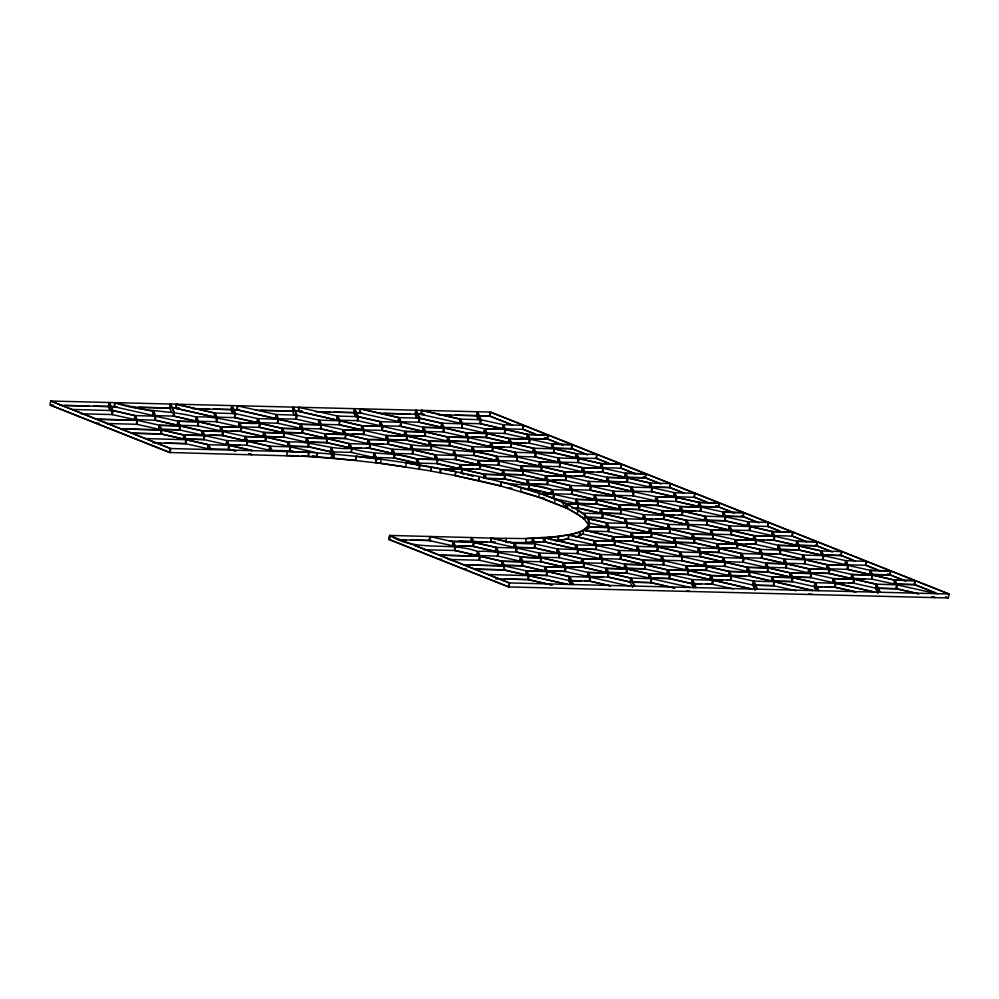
<?xml version="1.0" encoding="UTF-8"?>
<svg xmlns="http://www.w3.org/2000/svg" width="999" height="999" viewBox="0 0 999 999"><rect width="100%" height="100%" fill="white"/><g stroke="black" fill="none" stroke-linecap="round" stroke-linejoin="round"><path stroke-width="1.5" d="M541.296 497.927L500.511 485.964L501.098 481.98L521.303 487.512L520.716 491.496L538.786 497.165L565.484 507.692L566.083 503.708L567.345 508.491L577.335 513.961L584.228 519.168L587.899 524.038L588.498 520.054L584.815 515.184L577.934 509.977L577.335 513.961M381.131 459.328L356.231 456.356L355.632 460.352L308.329 456.418L169.555 452.485L50 405.07L50.662 401.036L490.184 412.075L523.326 425.224L522.927 427.884M110.065 410.514L108.342 406.581L108.941 402.597L112.375 410.452M111.776 414.435L112.175 411.788M81.119 413.798L112.1 414.56L112.687 410.577L134.865 415.621L136.851 420.167L136.451 422.827M112.338 414.51L112.924 410.527L109.465 402.609L108.866 406.593L110.602 410.552M110.165 406.63L114.061 406.73L114.66 402.747L153.309 411.526L155.295 416.071M114.585 406.743L115.185 402.759C141.658 412.3 169.668 409.815 196.453 417.095C217.982 415.222 238.037 425.199 259.565 423.214L259.166 425.874M134.266 419.605L134.865 415.621M112.1 414.56L134.503 419.555L135.102 415.572L155.607 416.196L178.022 421.191L198.202 421.69L196.216 417.145L195.629 421.141L173.451 416.096L154.82 415.634M134.828 419.68L135.414 415.696L137.4 420.242L136.813 424.225M107.143 423.539L136.576 424.275L137.163 420.292L159.578 425.274L179.77 425.786L179.171 429.77L162.088 429.345M152.71 415.522L153.309 411.526M153.546 411.476L152.947 415.459L114.061 406.73M154.695 420.055L155.095 417.407M134.503 419.555L155.007 420.179L155.607 416.196M158.741 429.32L159.34 425.337L161.326 429.87L121.054 428.871L96.891 419.293L137.163 420.292M159.578 425.274L158.978 429.27L136.576 424.275M161.126 431.206L160.727 433.866L132.855 433.166M131.618 433.254L161.051 433.991L161.638 429.995L183.816 435.04L185.802 439.585L185.402 442.245M161.875 429.945L161.289 433.928L183.454 438.973L184.053 434.99L204.246 435.489L202.26 430.956L180.082 425.911L159.89 425.399L161.875 429.945L184.053 434.99M171.416 412.038L169.705 408.116L170.292 404.12L173.726 411.975L173.139 415.971M170.23 408.129L170.817 404.133L174.288 412.05L173.689 416.034L195.866 421.079L196.453 417.095M173.451 416.096L174.051 412.1M172.815 408.191L175.412 408.254L176.011 404.27L214.66 413.062L216.646 417.594L216.246 420.254M170.03 448.476L169.443 452.46L170.142 448.501L50.662 401.036M214.298 416.995L175.936 408.266L176.536 404.283L214.897 412.999L235.402 413.636L257.817 418.618L278.321 419.243L300.487 424.288L302.472 428.833L301.885 432.817L284.802 432.392M170.055 451.123L170.454 448.464L145.842 438.711M170.192 452.634L170.742 448.539L287.312 451.548L308.928 452.435L308.329 456.418M178.022 421.191L177.422 425.174L155.245 420.129L155.844 416.146L153.858 411.6M177.735 425.299L178.334 421.316L198.526 421.815L220.692 426.86L222.677 431.406L222.29 434.053M160.851 429.433L179.483 429.895L180.082 425.911M179.72 429.845L180.32 425.849L178.334 421.316M183.816 435.04L183.217 439.023L161.051 433.991M183.779 439.098L184.365 435.114L204.558 435.614L226.973 440.609L247.477 441.233L269.655 446.278L271.728 451.048M152.997 442.882L185.527 443.693L186.114 439.71L208.292 444.755L210.377 449.525M185.764 443.643L186.351 439.66L184.365 435.114M196.179 421.203L196.778 417.22L198.764 421.765L198.164 425.749M197.615 425.674L198.014 423.014M179.296 425.337L197.927 425.799L198.526 421.815M201.661 434.94L202.26 430.956M222.677 431.406L202.497 430.894L201.898 434.89L179.483 429.895M202.41 433.678L202.809 431.019L223.002 431.531L245.404 436.513L265.597 437.013L265.197 439.672M204.046 436.825L203.646 439.473L186.563 439.048M185.327 439.135L203.958 439.597L204.558 435.614M204.196 439.548L204.795 435.564L202.809 431.019M207.705 448.738L208.292 444.755M252.023 450.561L229.033 445.329L208.529 444.705L207.929 448.688L185.527 443.693M214.66 413.062L214.061 417.045L175.412 408.254M214.498 415.659L214.897 412.999M214.81 415.784L215.21 413.124L217.195 417.669L216.608 421.653M197.727 421.241L216.371 421.703L216.958 417.719M220.105 430.844L220.692 426.86M220.542 429.458L220.929 426.81L241.121 427.31L240.522 431.293L231.206 431.068M220.854 429.582L221.254 426.935L241.433 427.435L263.848 432.43L284.041 432.929L283.441 436.913L264.81 436.451M203.771 435.052L222.402 435.514L223.002 431.531M232.767 413.561L231.056 409.64L231.656 405.656L235.09 413.511L234.49 417.495M226.136 444.642L226.736 440.659L228.721 445.204L228.321 447.864M203.958 439.597L226.373 444.592L226.973 440.609M226.686 444.717L227.285 440.734L229.27 445.279L228.671 449.263L235.951 450.911M209.802 448.851L228.434 449.313L229.033 445.329M216.171 417.157L234.802 417.619L235.402 413.636M232.879 409.677L236.775 409.777L237.362 405.794L276.248 414.535L296.753 415.159L319.168 420.142L339.672 420.779L361.85 425.824L363.836 430.357L363.236 434.34L352.36 434.078M237.887 405.806L237.3 409.79L275.662 418.519L276.248 414.535M238.536 426.748L239.136 422.764L241.121 427.31M239.373 422.714L238.773 426.698L216.371 421.703M239.086 426.823L239.685 422.839L259.877 423.339L282.055 428.384L284.041 432.929M222.203 430.956L240.846 431.418L241.433 427.435M245.404 436.513L244.817 440.497L222.64 435.464L223.239 431.468L221.254 426.935M245.13 440.621L245.729 436.638L265.909 437.137L288.087 442.182L290.072 446.728M246.566 445.092L247.165 441.108L245.167 436.563L244.58 440.559L222.402 435.514M228.247 444.755L246.878 445.217L247.477 441.233M247.115 445.167L247.715 441.183L245.729 436.638M257.417 421.278L257.817 418.618M257.73 421.403L258.129 418.743L260.115 423.289L259.515 427.272L281.693 432.317L282.292 428.334L302.472 428.833M240.647 426.86L259.278 427.322L259.877 423.339M263.449 435.077L263.848 432.43M263.761 435.202L264.161 432.555L284.353 433.054L306.768 438.037L326.948 438.549L326.361 442.532L310.826 442.145M246.678 440.671L265.322 441.133L265.909 437.137M265.559 441.071L266.146 437.087L264.161 432.555M269.056 450.262L269.655 446.278M312.512 455.906L317.02 456.918L317.607 452.934L290.384 446.853L269.88 446.228L269.293 450.212L246.878 445.217M269.605 450.337L270.205 446.353L272.265 451.061M275.974 418.643L276.561 414.66L278.559 419.193L277.959 423.176M277.41 423.114L277.997 419.118L276.011 414.585L275.424 418.569L236.775 409.777M258.766 422.652L277.722 423.239L278.321 419.243M282.055 428.384L281.456 432.367L259.278 427.322M282.005 432.442L282.605 428.459L302.797 428.958L325.199 433.953L345.392 434.453L343.406 429.907L342.807 433.891L320.642 428.858L301.998 428.384M265.122 436.575L283.753 437.038L284.353 433.054M283.991 436.988L284.59 433.004L282.605 428.459M294.131 415.084L292.407 411.163L293.007 407.18L296.441 415.035L295.841 419.018M287.487 446.178L288.087 442.182M418.843 468.968L419.43 464.985L416.833 459.041C395.629 451.623 372.977 455.694 351.748 448.376C330.107 450.224 309.952 440.297 288.324 442.132L287.724 446.116L265.322 441.133M292.932 411.176L293.531 407.192L296.99 415.109L296.391 419.093M288.049 446.241L288.636 442.257L290.622 446.803L290.035 450.786L296.029 452.147M286.725 455.532L287.312 451.548M289.485 450.711L289.872 448.052M271.154 450.374L289.797 450.836L290.384 446.853M277.522 418.681L296.166 419.143L296.753 415.159M295.529 411.238L298.127 411.301L298.726 407.317L337.612 416.059L358.117 416.683L380.282 421.728L382.267 426.273L381.68 430.257M337.612 416.059L337.013 420.042L298.651 411.313L299.25 407.33M299.9 428.284L300.487 424.288M300.337 426.898L300.724 424.238L320.916 424.737L320.317 428.733M300.649 427.023L301.036 424.363L321.228 424.862L343.644 429.857L363.836 430.357M283.566 432.48L302.197 432.942L302.797 428.958M305.931 442.082L306.531 438.099L308.516 442.632L308.117 445.292M306.368 440.696L306.768 438.037M306.681 440.821L307.08 438.161L327.272 438.673L349.438 443.718L351.436 448.251M289.598 446.278L308.229 446.753L308.828 442.757M308.254 454.97L308.654 452.31L332.03 454.046L331.431 458.029M318.331 424.188L318.931 420.204L320.916 424.737M319.168 420.142L318.569 424.138L296.166 419.143M318.881 424.263L319.48 420.267L321.466 424.812L320.866 428.796L343.044 433.841L343.644 429.857M301.885 456.043L316.346 456.88L316.933 452.884M320.642 428.858L321.228 424.862M325.199 433.953L324.613 437.937L302.435 432.892L303.034 428.908L301.036 424.363M324.925 438.062L325.524 434.078L345.704 434.577L367.882 439.622L369.867 444.168L369.268 448.151L366.171 448.076M308.042 442.195L326.673 442.657L327.272 438.673M325.524 434.078L327.51 438.611L326.91 442.607L349.088 447.652M331.518 454.32L330.407 451.785L331.006 447.802L333.766 454.108L333.167 458.104L317.02 456.918M331.243 447.752L330.644 451.735L308.466 446.69L309.066 442.707L307.08 438.161M330.956 451.86L331.556 447.877L334.303 454.17L333.716 458.154L380.532 463.324L430.819 470.954L431.418 466.97L419.992 465.084L417.382 459.115L437.574 459.615L459.99 464.61L480.169 465.109L479.582 469.093L476.473 469.018M331.256 457.917L331.855 453.933L356.231 456.356M320.442 424.3L339.073 424.762L339.672 420.779M337.924 416.183L339.91 420.716L339.31 424.712L361.488 429.757L362.088 425.761L382.267 426.273M343.556 432.642L343.956 429.982L364.148 430.482L386.563 435.477L406.743 435.976L406.156 439.96L387.512 439.498M326.473 438.099L345.117 438.561L345.704 434.577M345.354 438.511L345.941 434.528L343.956 429.982M355.482 416.62L353.758 412.687L354.358 408.703L357.792 416.558L357.205 420.542M349.438 443.718L348.851 447.702L326.673 442.657M354.483 411.376L354.882 408.716L358.341 416.633L357.754 420.616M349.288 446.316L349.675 443.656L370.179 444.28L392.595 449.275L413.099 449.9L435.277 454.945L437.262 459.49L417.07 458.991L394.892 453.946L392.907 449.4M349.6 446.441L350 443.781L351.985 448.326L351.386 452.31M332.517 451.898L351.149 452.36L351.748 448.376M338.873 420.204L357.517 420.666L358.117 416.683M355.582 412.737L359.478 412.837L360.077 408.841L398.726 417.632L400.711 422.177L400.112 426.161M360.002 412.849L360.602 408.853L398.963 417.582L419.468 418.206L441.645 423.251L443.631 427.797L443.032 431.78M355.532 460.239L356.131 456.256L376.198 458.653L375.612 462.637M361.85 425.824L361.251 429.807L339.073 424.762M361.8 429.882L362.4 425.886L382.592 426.398L404.995 431.381L425.187 431.88L424.587 435.876L407.505 435.452M344.917 434.003L363.549 434.465L364.148 430.482M363.786 434.415L364.385 430.432L362.4 425.886M367.282 443.606L367.882 439.622M387.712 444.056L388.311 440.072L368.119 439.572L367.52 443.556L345.117 438.561M367.832 443.681L368.431 439.697C389.96 437.699 410.015 447.689 431.543 445.816C452.759 453.134 475.424 449.051 496.628 456.468L498.613 461.014L498.014 464.997M350.949 447.814L369.593 448.276L370.179 444.28M373.326 457.405L373.913 453.421L376.198 458.653M374.15 453.371L373.564 457.355L351.149 452.36M373.876 457.48L374.475 453.496L376.748 458.716L376.161 462.699L405.706 466.895L406.343 462.824L419.43 464.985M379.695 425.711L380.282 421.728M443.631 427.797L423.439 427.297L401.024 422.302L380.519 421.678L379.932 425.661L357.517 420.666M363.349 429.92L381.993 430.382L382.592 426.398M380.532 463.324L381.106 459.228L406.306 462.824M385.726 439.51L386.326 435.527L388.311 440.072M386.563 435.477L385.964 439.46L363.549 434.465M369.393 443.718L388.024 444.18L388.623 440.197M392.595 449.275L391.995 453.259L369.83 448.214L370.417 444.23L368.431 439.697M398.126 421.615L398.726 417.632M398.963 417.582L398.364 421.566L359.478 412.837M398.676 421.69L399.275 417.707L401.261 422.252L400.661 426.236L422.839 431.281L423.439 427.297M393.743 457.854L394.343 453.871L392.357 449.325L391.758 453.321L369.593 448.276M375.424 457.517L394.068 457.979L394.655 453.996M394.892 453.946L394.305 457.929L416.471 462.974L417.07 458.991M381.481 425.699L400.424 426.286L401.024 422.302M389.598 535.452L509.49 583.054L508.903 587.037L388.973 539.448L389.697 535.439L506.418 538.461L505.819 542.445M404.995 431.381L404.408 435.364L382.23 430.332L382.817 426.336L380.831 421.803M389.073 539.585L389.697 535.439M404.72 435.489L405.307 431.506L425.499 432.005L447.677 437.05L449.662 441.595L449.063 445.579L431.98 445.154M389.573 539.61L390.159 535.626C416.945 552.572 449.075 541.146 477.772 551.51C499.3 549.625 519.343 559.615 540.871 557.629L538.886 553.084L538.286 557.067L516.108 552.022L497.477 551.56M387.824 439.622L406.468 440.084L407.068 436.101L429.233 441.146L431.218 445.691L430.631 449.675L413.549 449.25M405.307 431.506L407.305 436.051L406.705 440.035L428.883 445.079L429.47 441.096L449.662 441.595M416.833 418.144L415.122 414.21L415.709 410.227L419.155 418.082L418.556 422.065M411.039 445.179L410.439 449.175L388.261 444.13L388.861 440.147L386.875 435.601L407.068 436.101M410.751 449.3L411.351 445.304L413.336 449.85L412.737 453.833M412.187 453.771L412.787 449.775L410.801 445.242L410.202 449.225L388.024 444.18M393.868 453.421L412.5 453.896L413.099 449.9M400.237 421.728L418.868 422.19L419.468 418.206M416.795 416.87L415.646 414.223L416.246 410.239L419.705 418.156L419.105 422.14L441.283 427.185L441.883 423.201L462.375 423.826L484.79 428.821L504.982 429.32L504.383 433.304M416.945 414.26L420.829 414.36L421.428 410.364L460.077 419.155L462.062 423.701M417.282 465.409L416.233 463.024L416.833 459.041M416.795 463.099L417.382 459.115M419.405 469.068L419.992 465.084M406.268 435.539L424.9 436.001L425.499 432.005M425.137 435.939L425.736 431.955L423.751 427.422L443.943 427.922L466.121 432.967L468.106 437.5L447.914 437L425.736 431.955M429.233 441.146L428.646 445.129L406.468 440.084M412.312 449.338L430.944 449.8L431.543 445.816M431.181 449.75L431.78 445.754L429.795 441.221L449.975 441.72L472.39 446.715L492.894 447.34L515.072 452.385L517.057 456.918M434.677 458.928L435.277 454.945M498.613 461.014L478.421 460.514L456.019 455.519L435.514 454.895L434.915 458.878L412.5 453.896M435.427 457.679L435.826 455.02L437.812 459.565L437.212 463.548L459.39 468.593L459.99 464.61M441.645 423.251L441.046 427.235L418.868 422.19M441.595 427.31L442.195 423.326L444.18 427.872L443.581 431.855M418.344 463.136L436.975 463.598L437.574 459.615M424.712 431.443L443.344 431.905L443.943 427.922M398.688 539.785L429.183 540.546L429.77 536.55L453.284 541.795L473.788 542.42L495.966 547.464L497.952 552.01L497.365 555.993M429.707 540.559L430.294 536.563M439.847 472.652L440.434 468.668L461.738 469.193L461.138 473.189M440.559 472.789L441.146 468.806L462.05 469.318L484.228 474.363L485.901 478.184M447.077 441.046L447.677 437.05M447.914 437L447.315 440.984L424.9 436.001M447.627 441.108L448.226 437.125L468.419 437.624L490.834 442.619L511.013 443.119L510.427 447.102M430.744 445.242L449.388 445.704L449.975 441.72M453.121 454.845L453.708 450.861L455.694 455.394L455.107 459.378M453.946 450.799L453.359 454.795L430.944 449.8M453.671 454.92L454.27 450.924L456.256 455.469L455.656 459.453L477.834 464.498L478.421 460.514M459.49 423.151L460.077 419.155M503.546 424.85L505.531 429.395L527.709 434.44L547.802 434.94L523.638 425.349L503.234 424.725L480.819 419.73L460.314 419.105L459.715 423.089L420.829 414.36M436.788 459.041L455.419 459.503L456.019 455.519M443.144 427.347L461.788 427.809L462.375 423.826M462.025 427.759L462.612 423.776L460.626 419.23M406.293 462.912L455.706 471.653L455.119 475.636L500.511 485.964M485.302 482.167L455.307 475.574L455.856 471.578L441.146 468.806M459.702 468.718L460.302 464.735L480.494 465.234L502.659 470.279L504.657 474.812L504.058 478.808L488.523 478.421M465.522 436.95L466.121 432.967M471.965 437.05L485.951 437.4L486.538 433.416L466.358 432.904L465.759 436.9L443.344 431.905M462.05 469.318L461.451 473.314L464.41 473.988M460.302 464.735L462.287 469.268L461.688 473.251L464.647 473.926M449.188 441.146L467.819 441.62L468.419 437.624M452.46 545.841L453.059 541.845L455.044 546.391M453.284 541.795L452.697 545.779L429.183 540.546M454.445 550.374L454.845 547.714M423.776 549.737L454.757 550.499L455.357 546.515M478.196 419.667L476.473 415.746L477.072 411.75L480.507 419.605L480.107 422.265M472.39 446.715L471.79 450.699L449.612 445.654L450.212 441.67L448.226 437.125M473.538 455.294L474.138 451.311L472.152 446.765L471.553 450.749L449.388 445.704M455.219 454.957L473.863 455.419L474.45 451.436M472.702 446.84L474.687 451.373L474.1 455.369L496.266 460.402L496.865 456.418L517.37 457.043L539.785 462.038L559.964 462.537L557.979 458.004L557.392 461.988L535.214 456.943L516.258 456.356M461.588 423.264L480.219 423.726L480.819 419.73M483.966 432.854L484.552 428.871L486.538 433.416M461.788 427.809L484.19 432.804L484.79 428.821M484.515 432.929L485.102 428.946L505.294 429.445L527.472 434.49L529.458 439.036L529.058 441.683M461.263 468.756L479.895 469.218L480.494 465.234M478.521 480.644L479.108 476.66L501.386 481.93C517.807 486.363 535.402 483.116 551.61 489.697L553.608 494.23L553.009 498.226M480.132 469.168L480.731 465.184L478.746 460.639L498.926 461.138L521.341 466.133L541.533 466.633L540.934 470.616L523.851 470.192M478.771 480.594L479.333 476.598L455.706 471.653M467.619 437.062L486.263 437.525L486.85 433.541L509.028 438.586L511.013 443.119M455.219 415.097L489.51 415.946L489.897 413.286M485.102 428.946L487.087 433.479L486.501 437.475L508.678 442.52L509.265 438.524L529.458 439.036M512.649 425.212L489.597 416.071L490.234 411.975L949.05 593.955L948.338 597.964L508.816 586.925L487.912 578.633M510.139 424.051L489.885 416.021L490.372 412M471.353 541.595L471.94 537.599L474.026 542.37L473.439 546.353L495.604 551.398L496.203 547.415L516.708 548.039L539.123 553.034L559.627 553.658L581.805 558.703L583.791 563.249L583.191 567.232L570.766 566.92M473.076 544.954L473.476 542.295L471.416 537.587L470.829 541.57L449.5 541.046M454.557 545.941L473.201 546.416L473.788 542.42M483.628 478.359L484.228 474.363M483.866 478.296L484.465 474.313L504.657 474.812M490.834 442.619L490.234 446.603L468.056 441.558L468.656 437.574L466.67 433.029L486.85 433.541M490.546 446.728L491.146 442.744L511.338 443.244L533.503 448.289L535.489 452.834L534.902 456.818M473.663 450.861L492.295 451.323L492.894 447.34M492.532 451.273L493.131 447.29L491.146 442.744M453.608 541.92L455.594 546.465L454.995 550.449L477.172 555.494L477.772 551.51M477.485 555.619L478.084 551.635L480.069 556.168L479.47 560.164M479.12 558.753L479.52 556.106L477.534 551.56L476.935 555.544L454.757 550.499M448.251 559.44L479.233 560.214L479.832 556.231L502.01 561.263L503.996 565.809L463.723 564.81L439.56 555.219L479.832 556.231M496.628 456.468L496.028 460.464L473.863 455.419M496.578 460.527L497.177 456.543L499.163 461.088L498.576 465.072M503.234 424.725L502.634 428.708L480.457 423.663L481.056 419.68L477.597 411.763M479.383 464.535L498.339 465.122L498.926 461.138M484.19 432.804L504.695 433.429L505.294 429.445M504.932 433.379L505.531 429.395M472.827 541.62L490.534 542.07L491.133 538.086L514.41 543.381L516.396 547.914L515.996 550.574M502.072 474.263L502.659 470.279M505.407 474.288L522.489 474.712L523.089 470.729L502.897 470.217L502.31 474.213L479.895 469.218M501.386 481.93L500.824 485.926L485.876 482.317M502.622 474.338L503.221 470.342L523.401 470.854L545.816 475.836L566.008 476.348L565.409 480.332L552.984 480.019M509.028 438.586L508.441 442.569L486.263 437.525M485.739 478.459L504.37 478.933L504.97 474.937L527.372 479.932L547.877 480.556L570.054 485.601L572.04 490.147L571.44 494.13M492.095 446.765L510.739 447.227L511.338 443.244M495.966 547.464L495.367 551.448L473.201 546.416M510.976 447.177L511.563 443.194L509.577 438.648L529.77 439.16L552.185 444.143L572.277 444.642L571.878 447.302M477.172 555.494L497.677 556.118L498.264 552.135M497.914 556.068L498.501 552.085L496.515 547.539M514.473 456.368L515.072 452.385M597.627 472.028L602.285 472.14L602.884 468.156L600.899 463.623L578.721 458.578L558.216 457.942L535.814 452.959L515.309 452.335L514.71 456.318L492.295 451.323M498.139 460.576L516.77 461.038L517.37 457.043M501.411 565.259L502.01 561.263M504.757 565.284L521.84 565.709L522.427 561.713L502.247 561.213L501.648 565.197L479.233 560.214M537.25 434.977L523.039 429.333L523.638 425.349M474.275 569.193L503.708 569.917L504.308 565.933L526.723 570.928L546.903 571.428L544.917 566.883L544.33 570.879L522.152 565.834L503.508 565.372M520.504 470.167L521.103 466.183L523.089 470.729M521.341 466.133L520.741 470.117L498.339 465.122M526.873 438.474L527.472 434.49M527.709 434.44L527.11 438.424L504.695 433.429M527.422 438.549L528.021 434.565L548.114 435.064L572.277 444.642M504.17 474.375L522.814 474.837L523.401 470.854M510.539 442.682L529.17 443.144L529.77 439.16M513.811 547.365L514.41 543.381M529.408 443.094L530.007 439.098L528.021 434.565M601.823 561.813L602.222 559.153L600.237 554.607L578.059 549.562L557.554 548.938L535.152 543.956L514.647 543.319L514.048 547.315L490.534 542.07M508.516 586.975L509.215 583.016M514.36 547.44L514.96 543.444L516.945 547.989L516.346 551.972L538.523 557.017L539.123 553.034M508.766 587.025L509.403 582.929L488.511 574.637M516.108 552.022L516.708 548.039M527.372 479.932L526.785 483.916L504.607 478.871L505.207 474.887L503.221 470.342M532.917 452.272L533.503 448.289M578.009 461.101L578.409 458.454L576.423 453.908L554.245 448.863L533.741 448.239L533.154 452.222L510.739 447.227M533.466 452.347L534.053 448.364L536.051 452.909L535.452 456.893L557.629 461.938L558.216 457.942M528.533 488.511L529.133 484.527L527.147 479.982L526.548 483.966L504.37 478.933M522.702 488.486L528.846 488.636L529.445 484.652M527.697 480.057L529.682 484.602L529.083 488.586L551.261 493.631L551.848 489.647L572.352 490.272L594.767 495.254L614.959 495.766L612.974 491.221L612.375 495.204L590.197 490.159L571.253 489.572M535.214 456.943L535.814 452.959M519.855 561.163L520.442 557.18L522.427 561.713M520.679 557.13L520.079 561.113L497.677 556.118M520.404 561.238L520.991 557.255L541.183 557.754L563.361 562.799L565.347 567.332L564.947 569.992M522.152 565.834L522.739 561.838L545.154 566.833L565.347 567.332M507.342 542.457L525.574 542.594L526.198 538.598L532.455 538.386L534.84 543.831M539.785 462.038L539.185 466.021L517.007 460.976L517.607 456.993L515.621 452.46M539.497 466.146L540.097 462.162L560.289 462.662L582.454 467.707L584.44 472.252L583.853 476.236L574.537 476.011M522.614 470.279L541.246 470.741L541.845 466.758L564.023 471.803L566.008 476.348M540.097 462.162L542.082 466.708L541.483 470.691L563.661 475.736L564.26 471.753L584.44 472.252M526.723 570.928L526.123 574.912L503.946 569.867L504.545 565.884L502.559 561.338L522.739 561.838M526.436 575.037L527.035 571.053L547.227 571.553L569.393 576.598L572.864 584.515M532.455 538.386L531.855 542.37L525.611 542.594M530.207 438.499L547.202 438.923L547.602 436.263M538.786 497.165L539.385 493.181L521.303 487.512M563.149 445.254L547.514 439.048L548.114 435.064M532.367 542.357L532.966 538.374L544.954 537.899L575.761 544.905L577.747 549.438L577.147 553.434M528.071 578.171L528.471 575.524L526.485 570.978L525.886 574.962L503.708 569.917M495.654 578.821L528.184 579.632L528.783 575.649L567.145 584.365M527.035 571.053L529.02 575.586L528.421 579.582L552.21 584.989M534.64 545.154L534.24 547.814L515.596 547.352M515.921 547.477L534.552 547.939L535.152 543.956M545.816 475.836L545.217 479.832L523.051 474.787L523.638 470.791L521.653 466.258L541.845 466.758M545.541 479.957L546.128 475.961L566.321 476.473L588.736 481.456L609.24 482.08L631.405 487.125L633.391 491.67L632.804 495.654M551.348 448.189L551.947 444.193L553.933 448.738M552.185 444.143L551.585 448.126L529.17 443.144M528.646 484.078L547.29 484.54L547.877 480.556M547.527 484.49L548.114 480.507L546.128 475.961M553.733 450.062L553.334 452.722L536.251 452.297M535.014 452.385L553.646 452.847L554.245 448.863M596.153 458.341L596.753 454.358L572.589 444.767L552.497 444.268L554.482 448.813L553.883 452.797L576.061 457.842L576.66 453.858L597.065 454.483L621.228 464.06L620.829 466.72M538.836 557.142L539.435 553.159L541.421 557.704L540.821 561.688L562.999 566.733M540.272 561.613L540.671 558.953M533.916 542.307L543.144 541.982L543.768 537.999M521.953 561.276L540.584 561.738L541.183 557.754M551.61 489.697L551.023 493.681L528.846 488.636M543.169 541.982L544.355 541.883L544.954 537.899M551.573 493.756L552.172 489.772L554.158 494.305L553.558 498.289M596.191 545.354L594.205 540.809L568.693 535.002L545.292 537.862L544.692 541.845L575.399 548.838L575.998 544.855L596.503 545.479L618.918 550.461L639.422 551.098L661.588 556.131L663.586 560.676L662.986 564.66M576.336 499.35L553.921 494.355L553.321 498.351L575.736 503.334L576.336 499.35L596.515 499.85L595.928 503.846L577.285 503.371M559.378 466.533L559.765 463.873M554.42 502.872L555.007 498.876L539.385 493.181M541.046 466.183L559.69 466.658L560.289 462.662M559.927 466.595L560.526 462.612L558.528 458.066M545.154 566.833L544.567 570.816L522.39 565.771L522.976 561.788L520.991 557.255M550.736 539.997L551.123 537.337M546.703 572.752L546.316 575.412L529.233 574.987M527.984 575.074L546.628 575.536L547.227 571.553M546.865 575.486L547.464 571.503L545.466 566.957L565.659 567.457L588.074 572.452L608.266 572.951L607.867 575.611M564.023 471.803L563.424 475.786L541.246 470.741M547.09 479.995L565.721 480.457L566.321 476.473M565.958 480.407L566.558 476.411L564.572 471.878L584.765 472.377L607.167 477.372L627.36 477.872L626.76 481.855L608.129 481.393M557.942 539.198L558.341 536.538C568.731 534.278 582.442 534.365 588.886 524.487L588.498 520.054M555.132 540.921L558.191 540.646L558.816 536.663M587.624 454.957L571.99 448.751L572.589 444.767M557.167 551.598L557.554 548.938M557.479 551.723L557.879 549.063L559.865 553.608L559.265 557.592M566.096 507.767L566.683 503.783L578.396 504.07L600.811 509.065L620.991 509.565L620.404 513.548L603.321 513.124M558.916 556.193L559.315 553.533L557.317 548.988L556.73 552.984L534.552 547.939M540.397 557.18L559.028 557.642L559.627 553.658M569.455 489.585L570.054 485.601M675.911 499.95L676.311 497.29L656.118 496.79L633.716 491.795L613.211 491.171L590.796 486.176L570.292 485.551L569.692 489.535L547.29 484.54M567.345 508.491L567.932 504.507L555.007 498.876M576.423 453.908L575.824 457.892L553.646 452.847M576.373 457.967L576.972 453.983L578.958 458.516L578.359 462.512M553.121 493.793L571.765 494.255L572.352 490.272M559.49 462.1L578.121 462.562L578.721 458.578M563.361 562.799L562.762 566.783L540.584 561.738M563.199 565.397L563.598 562.737L583.791 563.249M563.511 565.521L563.911 562.862L584.103 563.374L606.518 568.356L626.698 568.868L624.712 564.323L624.113 568.306L601.947 563.261L583.304 562.799M558.229 540.646L568.094 538.998L568.693 535.002M568.356 538.948L568.955 534.964L580.369 531.868L583.603 530.107L612.637 536.713L614.622 541.258L614.035 545.242L601.61 544.942M546.428 570.978L565.059 571.453L565.659 567.457M565.297 571.391L565.896 567.407L563.911 562.862M575.499 503.396L576.098 499.4L578.084 503.946L577.484 507.929M581.868 471.69L582.454 467.707M559.69 466.658L582.105 471.64L582.692 467.657L602.884 468.156M582.417 471.765L583.016 467.782L603.196 468.281L625.611 473.276L645.704 473.776L645.104 477.759L628.109 477.335M571.94 507.917L577.797 508.054L578.396 504.07M565.534 475.899L584.165 476.361L584.765 472.377M569.393 576.598L568.806 580.581L570.529 584.54M546.628 575.536L569.043 580.531L569.63 576.548L590.134 577.172L629.02 585.913M575.761 544.905L575.162 548.888L544.355 541.883M575.724 548.963L576.311 544.967L578.296 549.512L577.709 553.496M579.258 535.751L579.857 531.768M558.828 553.084L577.472 553.558L578.059 549.562M587.899 485.502L588.498 481.506L590.484 486.051L589.885 490.034M588.736 481.456L588.136 485.439L565.721 480.457M588.448 485.564L589.048 481.58L591.033 486.126L590.434 490.109L612.612 495.154L613.211 491.171M584.228 519.168L584.815 515.184M582.767 513.286L585.352 515.247L584.765 519.23L582.167 517.27M575.799 537.025L583.004 534.103L583.741 530.032L587.612 527.047L608.903 527.584L631.318 532.567L651.51 533.079L650.911 537.062L646.253 536.95M590.197 490.159L590.796 486.176M610.689 464.098L596.465 458.466L597.065 454.483M581.206 562.687L581.805 558.703M602.222 559.153L582.03 558.653L581.443 562.637L559.028 557.642M586.126 531.168L586.538 528.508M581.755 562.762L582.355 558.778L602.534 559.278L624.949 564.273L645.142 564.772L644.542 568.756L627.459 568.331M587.612 527.047L587.012 531.043L608.316 531.568L630.719 536.563L631.318 532.567M587.1 530.919L587.687 526.935L589.435 524.562L589.048 520.129L587.949 518.668L606.605 522.914L608.591 527.46L607.991 531.443M588.448 524.113L589.048 520.117M588.836 528.558L589.435 524.562M564.872 566.895L583.503 567.357L584.103 563.374M594.767 495.254L594.168 499.25L572.002 494.205L572.589 490.222L570.604 485.676M594.492 499.375L595.079 495.379L615.272 495.891L637.449 500.936L639.435 505.469L638.836 509.453L623.314 509.078M600.299 467.607L600.899 463.623M621.228 464.06L601.136 463.561L600.536 467.557L578.121 462.562M577.597 503.496L596.241 503.971L596.828 499.975L619.005 505.019L620.991 509.565M595.079 495.379L597.065 499.925L596.478 503.908L618.643 508.953L619.243 504.97L639.435 505.469M583.965 471.803L602.609 472.265L603.196 468.281M587.237 576.485L587.837 572.502L589.822 577.047L589.223 581.031L584.565 580.918M588.074 572.452L587.474 576.435L565.059 571.453M587.787 576.56L588.386 572.577L608.578 573.076L630.756 578.121L634.215 586.038M593.606 544.792L594.205 540.809M594.043 543.419L594.442 540.759L614.622 541.258M594.355 543.543L594.755 540.884L614.947 541.383L637.35 546.378L657.854 547.002L680.032 552.047L682.017 556.58M570.904 580.694L589.535 581.156L590.134 577.172M600.811 509.065L600.212 513.049L578.034 508.004L578.633 504.02L576.648 499.475L596.828 499.975M600.524 513.174L601.123 509.19L621.303 509.69L643.718 514.685L664.223 515.309L686.4 520.354L688.386 524.887L687.787 528.883M577.272 549L595.904 549.462L596.503 545.479M596.141 549.413L596.74 545.417L594.755 540.884M607.167 477.372L606.58 481.356L584.403 476.311L585.002 472.327L583.016 467.782M585.264 517.345L602.272 517.769L602.872 513.786L625.049 518.818L627.035 523.364L626.435 527.347M602.509 517.719L603.109 513.723L601.123 509.19M590.009 485.614L608.641 486.076L609.24 482.08M651.835 487.574L649.85 483.041L627.672 477.997L607.492 477.497L609.477 482.03L608.878 486.014L631.056 491.058L631.643 487.075L652.147 487.699L674.562 492.694L694.967 493.319L719.13 502.909L718.531 506.893L701.535 506.468M599.637 558.591L600.237 554.607M600.074 557.217L600.474 554.557L620.978 555.182L643.156 560.227L645.142 564.772M600.387 557.342L600.786 554.682L602.772 559.228L602.185 563.211L624.35 568.256L624.949 564.273M606.006 526.898L606.605 522.914M669.355 532.966L669.942 528.983L649.762 528.483L627.347 523.488L606.843 522.864L606.243 526.848L588.723 522.864M606.555 526.972L607.155 522.989L609.14 527.534L608.541 531.518M601.947 563.261L602.534 559.278M608.316 531.568L608.903 527.584M596.041 499.413L614.672 499.875L615.272 495.891M614.909 499.825L615.509 495.829L613.523 491.296M635.164 473.813L620.941 468.181L621.54 464.185L601.448 463.686L603.433 468.231L602.847 472.215L625.012 477.26L625.611 473.276M606.518 568.356L605.918 572.352L583.741 567.307L584.34 563.311L582.355 558.778M606.231 572.477L606.83 568.481L627.01 568.993L649.188 574.025L651.173 578.571L650.774 581.231M612.05 540.709L612.637 536.713M624.712 540.958L632.467 541.158L633.066 537.162L612.874 536.663L612.287 540.646L583.004 534.103M612.599 540.771L613.199 536.788L633.378 537.287L655.556 542.332L657.542 546.878L656.942 550.861M589.348 576.598L607.979 577.06L608.578 573.076M606.83 568.481L608.816 573.026L608.216 577.01L630.394 582.055L630.993 578.071L651.485 578.696L690.371 587.437M619.005 505.019L618.418 509.003L596.241 503.971M595.716 544.905L614.348 545.367L614.947 541.383M625.324 477.385L625.923 473.401L646.016 473.901L670.179 483.479L669.78 486.138M602.072 513.211L620.716 513.673L621.303 509.69M620.953 513.623L621.54 509.64L619.555 505.094L639.747 505.594L662.162 510.589L682.354 511.088L681.755 515.072L678.646 514.997M608.441 481.518L627.085 481.98L627.672 477.997M627.322 481.93L627.909 477.947L625.923 473.401M618.081 554.507L618.681 550.524L620.666 555.057L620.067 559.04M618.918 550.461L618.319 554.457L595.904 549.462M618.631 554.582L619.23 550.586L621.216 555.132L620.616 559.115L642.794 564.16M624.45 522.814L625.049 518.818M730.706 534.49L731.305 530.506L711.113 530.007L688.698 525.012L668.194 524.388L645.779 519.393L625.287 518.768L624.687 522.752L602.272 517.769M601.435 558.578L620.379 559.165L620.978 555.182M631.405 487.125L630.819 491.121L608.641 486.076M631.368 491.183L631.967 487.2L633.953 491.745L633.354 495.729M609.665 527.047L626.748 527.472L627.347 523.488M614.485 495.317L633.116 495.779L633.716 491.795M624.675 568.381L625.262 564.398L645.454 564.897L667.632 569.942L669.617 574.475L669.018 578.471L653.496 578.084M630.481 536.613L631.081 532.629L633.066 537.162M631.231 535.352L631.63 532.692L651.823 533.204L674 538.249L675.986 542.782L675.386 546.765L658.304 546.341M626.111 572.852L626.498 570.192M607.779 572.514L626.423 572.976L627.01 568.993M626.66 572.927L627.247 568.931L625.262 564.398M636.85 504.92L637.449 500.936M655.294 500.824L655.881 496.84L657.879 501.386L637.687 500.874L637.087 504.87L614.672 499.875M637.399 504.994L637.999 500.998L658.191 501.51L680.594 506.493L700.786 506.993L698.801 502.46L676.623 497.415L656.443 496.915L658.428 501.448L657.829 505.444L680.007 510.477L695.529 510.864M614.148 540.809L632.792 541.283L633.378 537.287M631.63 532.692L633.616 537.237L633.029 541.221L655.194 546.266L655.794 542.282L675.986 542.782M620.516 509.115L639.148 509.577L639.747 505.594M661.051 484.09L645.429 477.884L646.016 473.901M632.467 587.387L630.157 582.105L630.756 578.121M630.706 582.18L631.306 578.196L634.74 586.051M637.35 546.378L636.763 550.362L614.585 545.317L615.184 541.333L613.199 536.788M637.275 549.163L637.674 546.503L639.66 551.036L639.06 555.032M642.894 518.718L643.481 514.735L645.466 519.268L644.879 523.264M643.718 514.685L643.131 518.668L620.716 513.673M643.443 518.793L644.03 514.81L646.016 519.343L645.429 523.326L667.607 528.371L668.194 524.388M638.511 554.957L639.098 550.973L637.112 546.428L636.525 550.412L614.348 545.367M620.192 554.62L638.823 555.082L639.422 551.098M649.25 487.025L649.85 483.041M694.055 497.177L694.655 493.194L670.491 483.603L650.087 482.979L649.487 486.975L627.085 481.98M626.236 522.802L645.192 523.389L645.779 519.393M651.236 491.57L651.635 488.911M632.916 491.221L651.56 491.683L652.147 487.699M643.156 560.227L642.557 564.21L620.379 559.165M642.994 562.837L643.393 560.177L663.586 560.676M643.306 562.961L643.706 560.302L663.898 560.801L686.301 565.796L706.493 566.296L705.893 570.279L691.92 569.929M649.762 528.483L649.163 532.467L626.985 527.422L627.584 523.439L625.599 518.893M649.475 532.592L650.074 528.608L670.267 529.108L692.432 534.153L694.417 538.698L693.83 542.682L676.748 542.257M626.223 568.419L644.855 568.881L645.454 564.897M645.092 568.831L645.691 564.847L643.706 560.302M656.118 496.79L655.531 500.774L633.116 495.779M632.592 536.725L651.223 537.187L651.823 533.204M651.46 537.137L652.06 533.141L650.074 528.608M657.679 502.709L657.28 505.369L641.745 504.982M638.96 505.032L657.592 505.494L658.191 501.51M648.601 578.021L649.188 574.025M649.025 576.635L649.425 573.975L669.617 574.475M649.35 576.76L649.737 574.1L669.929 574.6L692.344 579.595L712.849 580.219L751.211 588.948M655.556 542.332L654.957 546.316L632.792 541.283M655.519 546.391L656.106 542.407L676.298 542.907L698.713 547.902L719.218 548.526L741.383 553.571L743.368 558.116L742.781 562.1M632.255 582.217L650.898 582.679L651.485 578.696M662.162 510.589L661.563 514.572L639.385 509.527L639.984 505.544L637.999 500.998M638.623 550.524L657.267 550.986L657.854 547.002M657.504 550.936L658.091 546.952L656.106 542.407M644.992 518.831L663.623 519.293L664.223 515.309M706.83 520.804L704.844 516.258L682.667 511.213L662.474 510.714L664.46 515.259L663.86 519.243L686.038 524.288L686.638 520.292L707.142 520.929L729.557 525.911L750.049 526.548L772.227 531.58L774.213 536.126L773.825 538.786M684.115 493.231L669.904 487.599L670.491 483.603M661.001 560.127L661.588 556.131M724.337 566.196L724.937 562.2L704.745 561.7L682.329 556.705L661.825 556.081L661.238 560.064L638.823 555.082M661.55 560.189L662.15 556.206L664.135 560.751L663.536 564.735M644.667 564.323L663.299 564.785L663.898 560.801M650.399 483.104L652.384 487.649L651.798 491.633L673.963 496.678L674.562 492.694M674.288 496.803L674.874 492.819L676.86 497.365L676.273 501.348L698.438 506.393L699.038 502.41L719.13 502.909M651.023 532.629L669.667 533.091L670.267 529.108M669.904 533.041L670.491 529.058L668.506 524.512M657.08 500.811L676.036 501.398L676.623 497.415M667.032 573.926L667.632 569.942M685.476 569.83L686.063 565.846L688.061 570.392L667.869 569.892L667.27 573.876L644.855 568.881M667.582 574L668.181 570.017L688.373 570.516L710.551 575.561L712.537 580.094L711.937 584.078L705.719 583.928M673.401 542.232L674 538.249M694.417 538.698L674.238 538.186L673.638 542.182L651.223 537.187M650.699 578.121L669.33 578.596L669.929 574.6M680.007 510.477L680.594 506.493M680.319 510.601L680.918 506.618L701.098 507.117L723.513 512.112L743.606 512.612L743.006 516.595L726.011 516.171M657.067 546.428L675.699 546.89L676.298 542.907M675.936 546.84L676.535 542.857L674.55 538.311L694.742 538.823L717.145 543.806L737.337 544.305L736.738 548.301L722.764 547.952M663.436 514.735L682.067 515.197L682.667 511.213M682.305 515.147L682.904 511.163L680.918 506.618M679.432 556.031L680.032 552.047M724.937 562.2L722.951 557.667L700.774 552.622L680.269 551.997L679.67 555.981L657.267 550.986M686.4 520.354L685.801 524.338L663.623 519.293M686.35 524.413L686.95 520.417L688.935 524.962L688.336 528.946M663.099 560.239L681.743 560.701L682.329 556.705M669.155 528.409L688.099 529.008L688.698 525.012M708.591 502.947L694.38 497.302L694.967 493.319M686.301 565.796L685.714 569.78L663.299 564.785M686.226 568.581L686.625 565.921L706.805 566.421L728.983 571.465L730.968 576.011L730.381 579.994L727.272 579.919M691.845 538.136L692.432 534.153M710.277 534.04L710.876 530.057L712.861 534.602L692.669 534.103L692.082 538.086L669.667 533.091M692.394 538.211L692.981 534.228L713.174 534.727L735.589 539.722L755.781 540.222L755.182 544.205L745.866 543.968M669.143 574.038L687.774 574.5L688.373 570.516M686.625 565.921L688.611 570.466L688.011 574.45L710.189 579.495L710.789 575.499L730.968 576.011M698.801 502.46L698.201 506.443L676.036 501.398M675.499 542.345L694.143 542.807L694.742 538.823M700.199 510.988L700.586 508.329M681.867 510.651L700.511 511.113L701.098 507.117M700.749 511.051L701.335 507.067L699.35 502.534L719.442 503.034L743.606 512.612M693.244 587.587L691.508 583.628L692.107 579.645L695.566 587.562M691.945 582.255L692.344 579.595M692.257 582.38L692.657 579.72L696.091 587.574M697.876 551.935L698.476 547.952L700.461 552.497L699.862 556.48M698.713 547.902L698.114 551.885L675.699 546.89M698.426 552.01L699.025 548.026L701.011 552.572L700.411 556.555L722.589 561.6L723.189 557.604L743.693 558.241L766.096 563.224L786.288 563.736L785.689 567.719M704.245 520.242L704.844 516.258M791.97 536.013L792.557 532.03L768.393 522.452L747.989 521.828L725.574 516.833L705.082 516.208L704.482 520.192L682.067 515.197M681.543 556.143L700.174 556.605L700.774 552.622M687.911 524.45L706.543 524.912L707.142 520.929M704.745 561.7L704.145 565.684L681.98 560.639L682.567 556.655L680.581 552.122M704.47 565.809L705.057 561.825L725.249 562.325L747.427 567.37L749.412 571.915L748.813 575.899M711.113 530.007L710.514 533.99L688.099 529.008M687.574 569.942L706.218 570.404L706.805 566.421M706.455 570.354L707.042 566.371L705.057 561.825M693.943 538.249L712.574 538.711L713.174 534.727M734.49 513.211L718.855 507.017L719.442 503.034M710.551 575.561L709.952 579.545L687.774 574.5M710.501 579.62L711.101 575.624L731.28 576.136L753.696 581.118L774.2 581.743L812.562 590.471M717.145 543.806L716.558 547.789L694.38 542.757L694.979 538.761L692.981 534.228M693.618 583.741L712.25 584.203L712.849 580.219M712.487 584.153L713.086 580.169L711.101 575.624M722.677 516.158L723.276 512.162L725.262 516.708L724.675 520.691L707.592 520.267M723.513 512.112L722.914 516.096L700.511 511.113M723.239 516.221L723.825 512.237L743.918 512.737L768.081 522.327L767.682 524.975M699.974 552.047L718.618 552.509L719.218 548.526M718.855 552.459L719.455 548.476L717.469 543.931L737.649 544.43L759.827 549.475L761.812 554.02L761.213 558.004M706.343 520.354L724.987 520.816L725.574 516.833M722.951 557.667L722.352 561.65L700.174 556.605M729.557 525.911L728.958 529.907L706.78 524.862L707.379 520.866L705.394 516.333M729.27 530.032L729.869 526.036L731.855 530.581L731.256 534.565L753.433 539.61L754.033 535.626L774.213 536.126M706.018 565.846L724.65 566.321L725.249 562.325M724.887 566.258L725.486 562.275L723.501 557.729M712.387 534.153L731.018 534.615L731.618 530.631L753.795 535.676L755.781 540.222M728.383 575.449L728.983 571.465M749.412 571.915L729.22 571.416L728.621 575.399L706.218 570.404M735.589 539.722L734.989 543.706L712.811 538.661L713.411 534.677L711.425 530.132L731.618 530.631M735.301 543.831L735.901 539.847L756.093 540.347L778.508 545.329L798.688 545.841L796.702 541.296L796.116 545.279L773.938 540.234L755.294 539.772M712.05 579.657L730.694 580.119L731.28 576.136M730.931 580.069L731.518 576.073L729.532 571.54L749.725 572.04L772.14 577.035L792.332 577.534L791.732 581.518L774.65 581.093M718.418 547.964L737.062 548.426L737.649 544.43M737.299 548.364L737.886 544.38L735.901 539.847M758.965 522.927L743.331 516.72L743.918 512.737M740.796 557.554L741.383 553.571M813.074 572.951L828.608 573.339L829.207 569.343L827.222 564.81L805.044 559.765L784.54 559.14L762.125 554.145L741.62 553.521L741.033 557.504L718.618 552.509M741.345 557.629L741.945 553.646L743.93 558.179L743.331 562.175M747.989 521.828L747.389 525.811L725.224 520.766L725.811 516.783L723.825 512.237M724.138 561.638L743.094 562.225L743.693 558.241M749.15 530.407L749.537 527.747M730.818 530.069L749.462 530.531L750.049 526.548M749.7 530.481L750.286 526.485L748.301 521.953M746.827 571.353L747.427 567.37M750.174 571.378L767.257 571.803L767.844 567.819L747.664 567.32L747.065 571.303L724.65 566.321M747.377 571.428L747.976 567.444L768.169 567.944L790.334 572.989L792.332 577.534M753.795 535.676L753.196 539.66L731.018 534.615M730.494 575.561L749.125 576.023L749.725 572.04M736.862 543.868L755.494 544.33L756.093 540.347M755.731 544.28L756.33 540.297L754.345 535.751L774.525 536.251L796.94 541.246L817.032 541.745L816.445 545.729L799.437 545.304M753.696 581.118L753.096 585.102L730.694 580.119M759.228 553.471L759.827 549.475M827.172 568.868L827.771 564.885L847.964 565.384L870.366 570.367L890.459 570.866L866.308 561.288L845.891 560.664L823.488 555.669L802.984 555.044L780.569 550.049L760.064 549.425L759.465 553.409L737.062 548.426M742.894 557.667L761.538 558.129L762.125 554.145M782.017 532.067L767.806 526.436L768.393 522.452M765.271 567.27L765.858 563.286L767.844 567.819M766.096 563.224L765.509 567.22L743.094 562.225M771.64 535.576L772.227 531.58M749.462 530.531L771.865 535.514L772.464 531.53L792.557 532.03M772.19 535.639L772.776 531.655L792.869 532.155L817.032 541.745M748.938 571.465L767.569 571.928L768.169 567.944M768.406 567.894L767.806 571.878L789.984 576.923L790.571 572.939L810.763 573.438L808.778 568.893L786.6 563.861L766.42 563.349L768.406 567.894L790.571 572.939M773.938 540.234L774.525 536.251M772.14 577.035L771.54 581.018L749.362 575.973L749.962 571.99L747.976 567.444M777.672 549.375L778.271 545.392L780.256 549.925L779.657 553.921M778.508 545.329L777.909 549.325L755.494 544.33M778.221 549.45L778.82 545.454L799.013 545.966L821.178 551.011L823.164 555.544L822.776 558.204M754.969 585.277L773.601 585.739L774.2 581.743M773.838 585.676L774.437 581.693L772.452 577.16L792.644 577.659L814.809 582.704L818.281 590.621M761.338 553.571L779.969 554.045L780.569 550.049M784.54 559.14L783.94 563.124L761.762 558.079L762.362 554.095L760.376 549.55M784.252 563.249L784.852 559.265L786.837 563.798L786.25 567.794M767.057 567.257L786.013 567.844L786.6 563.861M806.493 541.783L792.282 536.138L792.869 532.155M790.334 572.989L789.747 576.972L767.569 571.928M790.296 577.047L790.896 573.064L811.076 573.563L833.491 578.558L853.683 579.058L853.084 583.041L848.426 582.929M796.94 541.246L796.353 545.229L774.175 540.184L774.762 536.201L772.776 531.655M773.413 581.181L792.045 581.643L792.644 577.659M792.282 581.593L792.881 577.609L790.896 573.064M779.769 549.487L798.413 549.949L799.013 545.966M823.913 555.019L840.921 555.444L841.508 551.448L817.344 541.87L797.252 541.371L799.25 545.904L798.651 549.9L820.828 554.944L821.415 550.948L841.82 551.573L865.983 561.163L865.596 563.823M802.984 555.044L802.384 559.028L780.207 553.983L780.806 549.999L778.82 545.454M785.813 563.286L804.445 563.748L805.044 559.765M804.682 563.698L805.281 559.715L803.296 555.169M808.179 572.889L808.778 568.893M829.207 569.343L809.015 568.843L808.416 572.827L786.013 567.844M791.845 577.085L810.489 577.547L811.076 573.563M810.726 577.497L811.313 573.513L809.327 568.968L829.52 569.467L851.935 574.462L872.115 574.962L871.727 577.622M832.392 552.06L816.757 545.854L817.344 541.87M814.809 582.704L814.222 586.688L815.946 590.646M873.913 591.995L835.551 583.279L815.047 582.642L814.46 586.638L792.045 581.643M821.178 551.011L820.591 554.994L798.413 549.949M821.141 555.057L821.727 551.073L823.713 555.619L823.126 559.602M804.245 559.19L822.889 559.652L823.488 555.669M826.623 568.793L827.222 564.81M804.445 563.748L826.86 568.743L827.459 564.76L847.639 565.259L847.052 569.243M810.289 573.001L828.92 573.463L829.52 569.467M832.654 582.592L833.253 578.608L835.239 583.154L834.64 587.137L825.324 586.9M833.491 578.558L832.891 582.542L810.489 577.547M833.216 582.667L833.803 578.683L853.995 579.183L876.173 584.228L879.632 592.145M816.32 586.8L834.964 587.262L835.551 583.279M833.803 578.683L835.788 583.216L835.201 587.212L856.006 591.945M855.444 561.201L841.233 555.569L841.82 551.573M845.067 564.697L845.654 560.714L847.639 565.259M845.891 560.664L845.304 564.647L822.889 559.652M826.86 568.743L847.364 569.368L847.964 565.384M851.935 574.462L851.335 578.446L829.158 573.401L829.757 569.418L827.771 564.885M834.764 582.704L853.396 583.166L853.995 579.183M853.633 583.116L854.232 579.133L852.247 574.587L872.439 575.087L894.605 580.132L896.59 584.677M879.919 570.916L865.708 565.272L866.308 561.288M870.366 570.367L869.779 574.363L847.602 569.318L848.201 565.334L846.203 560.789M870.092 574.487L870.691 570.491L890.783 570.991L914.934 580.581L914.547 583.241M853.208 578.608L871.84 579.083L872.439 575.087M872.077 579.02L872.676 575.037L870.691 570.491M876.173 584.228L875.574 588.211L877.884 593.493M853.396 583.166L875.811 588.161L876.41 584.178L896.915 584.802L935.801 593.543M889.872 574.862L890.259 572.202M905.818 581.181L890.184 574.987L890.783 570.991M894.018 584.115L894.605 580.132M914.934 580.581L894.842 580.082L894.255 584.065L871.84 579.083M896.403 586.001L896.003 588.661L875.811 588.161M877.684 588.324L896.315 588.786L896.915 584.802M937.711 593.831L914.659 584.69L915.259 580.706L895.166 580.207L897.152 584.752L896.553 588.736L918.843 593.806M581.206 534.69L582.554 533.953M557.754 540.521L566.933 538.985M558.341 536.538L525.811 538.473M542.744 541.858L545.466 541.62M949.025 593.98L509.403 582.929M948.338 597.964L945.516 596.765M525.224 542.469L532.517 542.22M535.439 542.107L539.822 541.957M506.081 538.336L526.198 538.598M64.098 405.369L89.023 405.981M93.706 406.106L117.07 406.68M138.886 407.23L170.055 408.004M173.177 408.079L179.408 408.229M196.553 408.666L209.016 408.966M213.686 409.091L230.831 409.515M233.941 409.59L238.624 409.702M260.439 410.252L302.51 411.301M319.655 411.725L330.557 412M333.678 412.075L361.725 412.774M383.541 413.311L410.027 413.973M414.71 414.086L424.063 414.323M442.757 414.785L450.549 414.985M53.734 405.232L50.612 405.144L71.503 413.436M59.977 405.382L108.342 406.581M132.954 407.192L169.705 408.116M175.936 408.266L179.008 408.341M192.782 408.678L231.056 409.64M255.669 410.252L292.407 411.163M298.651 411.313L301.71 411.388M315.497 411.738L353.758 412.687M378.371 413.299L415.122 414.21M424.425 414.448L421.366 414.373L421.953 410.389L460.314 419.105M438.199 414.785L476.473 415.746M478.396 415.784L489.885 416.021M112.687 410.577L72.103 409.453L51.211 401.161M504.495 428.871L523.039 429.333M136.851 420.167L96.578 419.168L72.415 409.578M99.076 423.226L95.979 423.151L71.828 413.561M221.89 430.831L226.548 430.944M344.605 433.878L347.702 433.966M528.971 438.586L547.514 439.048M161.638 429.995L121.366 428.996L145.529 438.586L186.114 439.71M209.665 435.077L222.09 435.389M329.27 438.049L344.792 438.436M450.424 441.071L467.507 441.496M510.227 442.557L525.761 442.944M247.914 440.584L263.449 440.971M370.629 443.631L383.054 443.943M493.344 446.678L504.208 446.953M554.682 448.214L571.678 448.626M553.446 448.289L571.99 448.751M155.782 442.844L160.427 442.957M165.072 443.069L185.215 443.568M226.373 444.592L240.347 444.942M290.834 446.191L307.917 446.628M350.637 447.689L361.513 447.952M473.351 450.736L482.667 450.974M485.776 451.048L491.983 451.198L492.582 447.215L490.596 442.669L489.997 446.653L467.819 441.62M577.922 458.004L596.465 458.466M602.397 467.719L620.941 468.181M462.5 468.668L473.364 468.943M582.105 471.64L592.969 471.915M565.209 475.774L571.428 475.924M626.873 477.422L645.429 477.884M504.97 474.937L484.777 474.438L486.476 478.334M531.443 484.04L546.965 484.415L547.564 480.432L545.579 475.899L544.979 479.882L522.814 474.837M591.246 485.526L606.768 485.914M654.133 487.087L669.58 487.475M651.348 487.137L669.904 487.599M508.429 488.012L511.963 488.211M673.963 496.678L694.38 497.302M553.608 494.23L541.895 493.943L509.49 484.153M553.921 494.355L542.245 494.068L566.408 503.658L578.084 503.946M544.567 498.126L541.645 498.051L567.819 508.516L582.005 517.145M700.299 506.555L718.855 507.017M663.124 514.61L673.988 514.885M724.774 516.258L743.331 516.72M602.872 513.786L582.604 513.161L567.932 504.507M586.613 517.257L601.96 517.644L602.559 513.661L600.574 509.115L599.974 513.099L577.797 508.054M646.228 518.743L652.447 518.893M655.544 518.981L663.311 519.168L663.91 515.184L661.925 510.639L661.326 514.622L639.148 509.577M749.25 525.973L767.806 526.436M587.687 526.935L608.591 527.46M771.865 535.514L792.282 536.138M632.28 536.6L643.144 536.863M695.179 538.161L712.262 538.586M754.982 539.647L764.297 539.885M767.407 539.959L773.626 540.109M615.384 540.734L621.603 540.884M736.55 543.743L741.208 543.856M798.201 545.392L816.757 545.854M399.962 539.697L406.168 539.847M410.826 539.972L430.994 540.471M458.928 541.158L486.863 541.858M491.52 541.97L494.617 542.057M495.492 542.195L491.058 542.082L491.658 538.099L514.647 543.319M595.392 544.78L598.501 544.855M781.018 549.4L798.101 549.825M458.903 545.941L472.889 546.291M580.057 548.951L595.591 549.338M638.311 550.399L655.394 550.824M701.223 551.96L718.306 552.385L718.893 548.401L716.907 543.856L716.32 547.852L694.143 542.807M761.026 553.446L776.548 553.833M822.676 555.107L841.233 555.569M847.164 564.81L865.708 565.272M479.52 556.106L439.248 555.094L415.084 545.516M441.745 559.165L438.648 559.09L414.485 549.5M564.56 566.77L567.657 566.845M871.315 574.4L888.323 574.825M871.64 574.525L890.184 574.987M504.308 565.933L464.036 564.934L488.199 574.512L528.783 575.649M475.512 569.105L503.396 569.792M549.225 570.941L564.747 571.328M607.467 572.39L624.55 572.814M670.379 573.95L687.462 574.375M730.182 575.436L745.704 575.824M793.081 576.997L810.164 577.422M852.884 578.483L865.309 578.796M466.533 568.993L463.436 568.918L487.599 578.508M590.584 576.51L603.009 576.823M713.298 579.57L722.614 579.795M834.452 582.579L843.768 582.817M897.339 584.14L914.347 584.565M896.115 584.228L914.659 584.69M504.632 578.933L527.872 579.507M569.043 580.531L581.455 580.844M633.503 582.13L650.586 582.554M693.294 583.616L701.061 583.816M756.206 585.189L773.288 585.614L773.888 581.618L771.902 577.085L771.303 581.068L749.125 576.023M816.008 586.675L822.227 586.825M287.025 451.423L308.654 452.31M286.426 455.407L298.788 455.919M381.106 459.228L376.748 458.716M455.269 475.574L430.706 471.029L431.381 466.958L440.434 468.668M480.219 423.726L502.397 428.758L502.997 424.775L504.982 429.32M419.705 418.156L441.883 423.201M487.087 433.479L509.265 438.524M554.482 448.813L576.66 453.858M444.18 427.872L466.358 432.904M511.563 443.194L533.741 448.239M578.958 458.516L601.136 463.561M358.341 416.633L380.519 421.678M493.131 447.29L515.309 452.335M560.526 462.612L582.692 467.657M627.909 477.947L650.087 482.979M400.424 426.286L422.602 431.331L423.201 427.347L425.187 431.88M602.609 472.265L624.775 477.31L625.374 473.326L627.36 477.872M339.91 420.716L362.088 425.761M407.305 436.051L429.47 441.096M474.687 451.373L496.865 456.418M542.082 466.708L564.26 471.753M609.477 482.03L631.643 487.075M676.86 497.365L699.038 502.41M298.127 411.301L336.775 420.092L337.375 416.108L339.36 420.654M381.993 430.382L404.17 435.427L404.757 431.431L406.743 435.976M516.77 461.038L538.948 466.083L539.547 462.087L541.533 466.633M584.165 476.361L606.343 481.406L606.93 477.422L608.915 481.955M651.56 491.683L673.726 496.728L674.325 492.744L676.311 497.29M278.559 419.193L300.724 424.238M345.941 434.528L368.119 439.572M413.336 449.85L435.514 454.895M480.731 465.184L502.897 470.217M548.114 480.507L570.292 485.551M615.509 495.829L637.687 500.874M682.904 511.163L705.082 516.208M750.286 526.485L772.464 531.53M455.419 459.503L477.597 464.547L478.184 460.564L480.169 465.109M657.592 505.494L679.77 510.539L680.369 506.543L682.354 511.088M724.987 520.816L747.152 525.861L747.751 521.878L749.737 526.423M277.722 423.239L300.137 428.221M257.218 422.602L235.04 417.57L235.639 413.574L232.18 405.669L231.581 409.652L233.316 413.611M260.115 423.289L282.292 428.334M327.51 438.611L349.675 443.656M462.287 469.268L484.465 474.313M529.682 484.602L551.848 489.647M597.065 499.925L619.243 504.97M664.46 515.259L686.638 520.292M731.855 530.581L754.033 535.626M799.25 545.904L821.415 550.948M234.802 417.619L256.98 422.664L257.58 418.668L259.565 423.214M302.197 432.942L324.375 437.987L324.962 434.003L326.948 438.549M436.975 463.598L459.153 468.643L459.752 464.66L461.738 469.193M571.765 494.255L593.93 499.3L594.53 495.317L596.515 499.85M706.543 524.912L728.721 529.957L729.32 525.973L731.305 530.506M467.607 474.6L473.514 475.949M394.068 457.979L416.233 463.024M467.37 474.65L473.276 475.999M283.753 437.038L306.169 442.033M198.764 421.765L220.929 426.81M263.249 436.413L241.084 431.368L241.671 427.385L239.685 422.839M266.146 437.087L288.324 442.132M603.109 513.723L625.287 518.768M670.491 529.058L692.669 534.103M737.886 544.38L760.064 549.425M805.281 559.715L827.459 564.76M872.676 575.037L894.842 580.082M240.846 431.418L263.012 436.463L263.611 432.48L265.597 437.013M308.229 446.753L330.407 451.785M645.192 523.389L667.369 528.434L667.956 524.438L669.942 528.983M712.574 538.711L734.752 543.756L735.351 539.772L737.337 544.305M779.969 554.045L802.147 559.078L802.746 555.094L804.732 559.64M847.364 569.368L869.542 574.413L870.129 570.429L872.115 574.962M197.927 425.799L220.342 430.794M112.924 410.527L135.102 415.572M180.32 425.849L202.497 430.894M247.715 441.183L269.88 446.228M606.843 522.864L587.862 518.543L585.364 515.247M652.06 533.141L674.238 538.186M719.455 548.476L741.62 553.521M786.837 563.798L809.015 568.843M854.232 579.133L876.41 584.178M932.229 596.853L935.201 597.527M155.007 420.179L177.185 425.224L177.785 421.241L179.77 425.786M289.797 450.836L295.692 452.185M313.386 456.206L316.346 456.88M626.748 527.472L648.925 532.517L649.525 528.533L651.51 533.079M761.538 558.129L783.703 563.174L784.302 559.19L786.288 563.736M828.92 573.463L851.098 578.508L851.697 574.512L853.683 579.058M896.315 588.786L918.443 593.818M931.73 596.84L934.677 597.514M229.27 445.279L252.547 450.574M633.616 537.237L655.794 542.282M701.011 552.572L723.189 557.604M835.788 583.216L874.437 592.007M186.351 439.66L208.529 444.705M249.051 453.896L251.96 454.557M583.741 530.032L612.874 536.663M658.091 546.952L680.269 551.997M725.486 562.275L747.664 567.32M792.881 577.609L815.047 582.642M228.434 449.313L235.627 450.949M248.551 453.883L251.423 454.545M834.964 587.262L855.619 591.957M568.955 534.964L594.442 540.759M639.66 551.036L661.825 556.081M707.042 566.371L729.22 571.416M774.437 581.693L813.086 590.484M681.743 560.701L703.908 565.746L704.507 561.75L706.493 566.296M568.094 538.998L593.843 544.742M773.601 585.739L796.141 590.759M809.015 593.793L812.487 594.467M545.292 537.862L575.998 544.855M621.216 555.132L643.393 560.177M688.611 570.466L710.789 575.499M578.296 549.512L600.474 554.557M645.691 564.847L667.869 569.892M713.086 580.169L751.735 588.96M577.472 553.558L599.875 558.541M712.25 584.203L733.303 588.886M556.967 552.922L534.79 547.889L535.389 543.893L532.966 538.374M559.865 553.608L582.03 558.653M627.247 568.931L649.425 573.975M691.745 583.578L669.567 578.533L670.167 574.55L668.181 570.017M669.33 578.596L691.508 583.628M626.423 572.976L648.838 577.959M474.026 542.37L496.203 547.415M541.421 557.704L563.598 562.737M608.816 573.026L630.993 578.071M674.912 588.036L651.136 582.629L651.723 578.646L649.737 574.1M686.812 590.746L689.785 591.42M583.503 567.357L605.681 572.402L606.281 568.419L608.266 572.951M650.898 582.679L674.5 588.049M607.979 577.06L630.157 582.105M480.069 556.168L502.247 561.213M547.464 571.503L569.63 576.548M610.589 585.839L589.772 581.106L590.372 577.122L588.386 572.577M589.535 581.156L610.202 585.851M529.02 575.586L567.669 584.378M528.184 579.632L551.798 585.002M621.54 464.185L645.704 473.776M915.259 580.706L948.388 593.856M523.164 429.208L534.727 433.803M544.855 437.824L560.764 444.13M570.891 448.151L585.352 453.883M595.479 457.904L608.491 463.061M621.515 468.231L634.527 473.401M643.206 476.835L659.128 483.154M669.243 487.162L682.267 492.332M693.83 496.928L706.855 502.085M716.982 506.106L731.443 511.838M741.57 515.859L756.031 521.59M767.607 526.186L779.17 530.781M792.195 535.939L805.206 541.108M815.334 545.117L829.794 550.861M839.922 554.882L852.946 560.039M865.958 565.209L877.534 569.792M887.661 573.813L903.571 580.119M913.698 584.14L935.389 592.744M544.368 437.799L547.202 438.923M715.696 505.756L718.531 506.893M96.304 423.276L120.454 432.854M120.779 432.979L144.942 442.569M145.255 442.694L169.855 452.447M391.021 540.184L414.173 549.375M438.961 559.215L463.124 568.793M566.683 503.783L568.419 504.532M562.062 501.948L565.484 507.692M880.156 592.157L876.722 584.303L876.123 588.286L877.846 592.207M815.371 582.767L818.805 590.634M814.772 586.763L815.921 589.373M757.442 589.098L754.008 581.243L753.421 585.227L754.557 587.849M756.917 589.085L753.458 581.168L752.859 585.164L755.169 590.434M692.057 583.703L693.781 587.637M573.389 584.527L569.942 576.673L569.355 580.656L571.066 584.577M476.998 415.759L478.159 418.394M354.295 412.699L356.019 416.658M208.841 444.83L210.901 449.538M580.369 531.868L579.782 535.864L580.394 531.868"/></g></svg>
